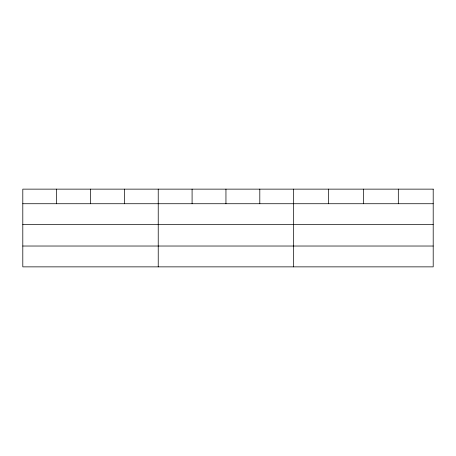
<?xml version="1.0" encoding="UTF-8"?>
<svg xmlns="http://www.w3.org/2000/svg" width="456" height="456" viewBox="0 0 456 456"><rect width="100%" height="100%" fill="white"/><g stroke="black" fill="none" stroke-linecap="round" stroke-linejoin="round"><path stroke-width="0.68" d="M22.8 203.729L433.2 203.729M22.8 224.563L433.2 224.563M22.8 246.029L433.2 246.029M398.316 189.137L398.316 203.729M363.432 189.137L363.432 203.729M328.548 189.137L328.548 203.729M293.664 189.137L293.664 266.863M259.806 189.137L259.806 203.729M225.948 189.137L225.948 203.729M192.09 189.137L192.09 203.729M158.232 189.137L158.232 266.863M124.374 189.137L124.374 203.729M90.516 189.137L90.516 203.729M56.658 189.137L56.658 203.729M433.2 189.137L22.8 189.137L22.8 266.863L433.2 266.863L433.2 189.137"/></g></svg>
